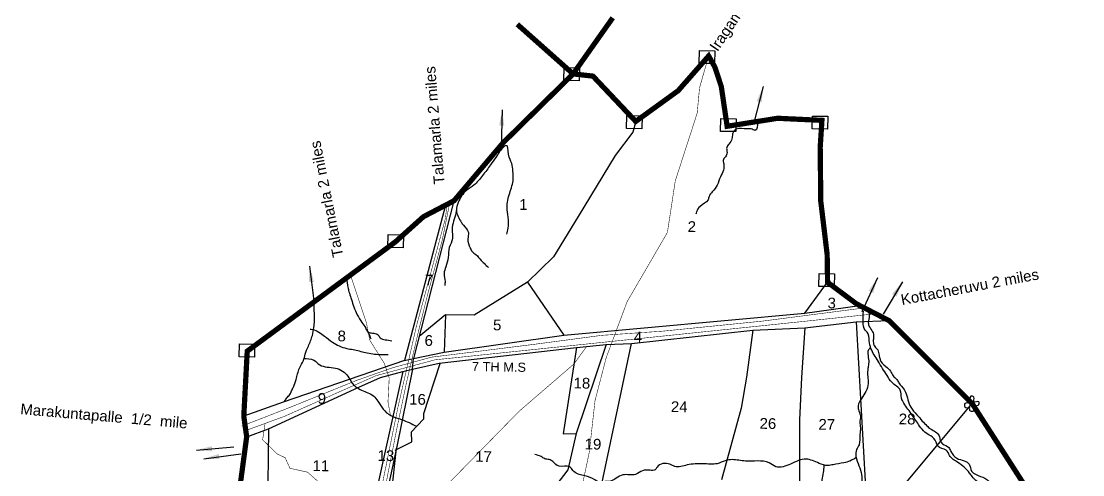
# Model space of a CAD drawing. Header units: feet. Extents: x 793020 to 798207, y 1563925 to 1571484.
# Drawn here: x 794181 to 796208, y 1569325 to 1570191 of the extents above; entities that cross this region are included whole.
import ezdxf
from ezdxf.enums import TextEntityAlignment as Align

# ---------------------------------------------------------------- set-up
doc = ezdxf.new("R2010")
doc.units = ezdxf.units.FT
doc.header["$LTSCALE"] = 15
doc.header["$MEASUREMENT"] = 0
doc.linetypes.add('HIDDEN2', pattern=[0.1875, 0.125, -0.0625])
for name, color, linetype in [('PLOT', 7, 'Continuous'), ('PLOT NO', 7, 'Continuous'), ('ROADS', 6, 'Continuous'), ('TANKS-STREAM', 4, 'Continuous'), ('TEXT', 1, 'Continuous'), ('VILLAGE STONES', 240, 'Continuous')]:
    doc.layers.add(name, color=color, linetype=linetype)
doc.layers.add('VILLAGE BOUNDRY', color=5, linetype='HIDDEN2', lineweight=100)
doc.styles.get("Standard").update_dxf_attribs({"font": 'arial.ttf'})
doc.linetypes.add('DOTS', pattern='A,1e-06,-3,["●",Standard,S=3,R=0,X=-1.25,Y=-1.25],-3', length=6.000001)
doc.dimstyles.get("Standard").update_dxf_attribs({"dimtxt": 0.18, "dimasz": 30, "dimexe": 0.18, "dimexo": 0.0625, "dimgap": 0.09, "dimtad": 0, "dimtih": 1, "dimtoh": 1, "dimdec": 4, "dimzin": 0, "dimdsep": 46, "dimtxsty": 'Standard', "dimcen": 0.09, "dimadec": 0, "dimazin": 0, "dimtfac": 1, "dimtdec": 4, "dimtofl": 0, "dimtmove": 0, "dimatfit": 3, "dimfxl": 1, "dimtolj": 1, "dimtzin": 0, "dimarcsym": 0})

msp = doc.modelspace()

# ---------------------------------------------------------------- linework, layer by layer
at = {"layer": 'PLOT', "lineweight": -2}
for points in [[(795354.7, 1569999.6), (795348.9, 1569978.9), (795315.7, 1569934.7), (795245, 1569817.7), (795197.4, 1569741), (795148.3, 1569692.3), (795217.1, 1569591.6)], [(795007.6, 1569848), (794930.4, 1569546.8), (794988.6, 1569558.9), (795217.1, 1569591.6), (795677.4, 1569633.1), (795782.5, 1569647.9)], [(794991.2, 1569839.5), (794913.2, 1569543), (794930.4, 1569546.8)], [(795148.3, 1569692.3), (795046.1, 1569629.3), (794991.4, 1569630), (794941.1, 1569588.6)], [(795677.4, 1569633.1), (795721, 1569692.3)], [(794991.4, 1569630), (794988.6, 1569558.9)], [(795298.2, 1569573.5), (795346.6, 1569575.5), (795578.1, 1569600.7), (795677.8, 1569605.2), (795775.3, 1569617.1), (795838.3, 1569619.1)], [(795578.1, 1569600.7), (795566.3, 1569511.1), (795555.8, 1569452.1), (795518.6, 1569314.9)], [(795677.8, 1569605.2), (795671, 1569510.6), (795667.3, 1569429.5), (795667.6, 1569265.9)], [(795775.3, 1569617.1), (795798.1, 1569221.8), (795997, 1569460.8)], [(794928.4, 1569526.7), (794979.5, 1569537.6), (795241.4, 1569567.8), (795298.2, 1569573.5), (795240.7, 1569403.3), (795225, 1569334.2), (795172.8, 1569265.7), (795146.6, 1569269.6), (795147.3, 1569277.7), (795121.3, 1569280.2), (795078.8, 1569202.1), (795050, 1569178.2), (795039.4, 1569176.3), (795000.7, 1569175.9), (794971.2, 1569178.2), (794888.6, 1569192.4)], [(795241.4, 1569567.8), (795216.4, 1569403.1), (795240.7, 1569403.3)], [(795290.1, 1569307.3), (795346.6, 1569575.5)], [(794913.2, 1569543), (794681.5, 1569463.1), (794606.3, 1569436.5)], [(794909.9, 1569522), (794928.4, 1569526.7), (794930.4, 1569546.8)], [(794611.8, 1569397.2), (794653.7, 1569412.5), (794825.7, 1569491.9), (794867.5, 1569510.4), (794909.9, 1569522), (794856.4, 1569280.5), (794842.9, 1569195), (794659.7, 1569206.4), (794582.9, 1569181.9)], [(794928.4, 1569526.7), (794898, 1569375.4), (794870.1, 1569246.1), (794861.4, 1569194.1), (794842.9, 1569195)], [(794653.7, 1569412.5), (794651.8, 1569254.8), (794659.7, 1569206.4)], [(794861.4, 1569194.1), (794888.6, 1569192.4), (794888.2, 1569287.4), (794898, 1569375.4)]]:
    msp.add_lwpolyline(points, dxfattribs=at)
at = {"layer": 'PLOT', "lineweight": -2, "elevation": -2.1}
msp.add_lwpolyline([(794980.4, 1569536.7), (794949.4, 1569440.9), (794949.6, 1569430.8), (794926.1, 1569406.1), (794926.6, 1569387.8)], dxfattribs=at)
at = {"layer": 'ROADS', "linetype": 'DOTS', "lineweight": -2, "ltscale": 0.15, "const_width": 1}
msp.add_lwpolyline([(795244, 1569263.8), (795266, 1569367.8), (795276.9, 1569466), (795298.3, 1569548.4), (795338.4, 1569655.6), (795415.2, 1569787.6), (795430.2, 1569886.1), (795472, 1570015.3), (795476.5, 1570063.8), (795493.9, 1570124.6)], dxfattribs=at)
at = {"layer": 'ROADS', "linetype": 'HIDDEN2', "lineweight": -2, "ltscale": 10, "const_width": 1}
for points in [[(794999.4, 1569843.7), (794985.2, 1569772.6), (794957.4, 1569669.4), (794939.8, 1569598.5), (794917.3, 1569502.3), (794899.5, 1569417.6), (794875.6, 1569296.9), (794849.4, 1569151.3), (794840.3, 1569063.1), (794822.9, 1568954.1), (794819.1, 1568915.2), (794836, 1568736.5), (794835.7, 1568732.2)], [(794963.8, 1568086.5), (794957.5, 1568157.1), (794947.3, 1568218.8), (794947.9, 1568359.6), (794950.9, 1568423.3), (794881.7, 1568609.8), (794833.3, 1568738.6), (794812, 1568921.8), (794828.8, 1569026.7), (794847, 1569172.6), (794857.4, 1569240.7), (794900.4, 1569452.6), (794935.6, 1569607.3), (794991.3, 1569814.4), (794994.4, 1569841.1)], [(794809.9, 1569706.2), (794820.9, 1569673.4), (794832.5, 1569638.5), (794840.5, 1569614.3), (794846.9, 1569581.6), (794874.7, 1569537.4), (794884, 1569509.7), (794881.6, 1569463.7), (794886.4, 1569438.1), (794896.5, 1569433.7)], [(795812.8, 1569632.3), (795680.9, 1569618.2), (795341.3, 1569582.8), (795134.8, 1569561.3), (794971.2, 1569544.2), (794858.9, 1569514), (794789, 1569483.2), (794685.4, 1569436.9), (794608.4, 1569408.5)], [(794646.9, 1569422.7), (794642.3, 1569391.6), (794670, 1569364.5), (794685.3, 1569357.3), (794694.4, 1569337.1), (794727.9, 1569329.7), (794757.4, 1569303.8), (794768.8, 1569286.8), (794796.5, 1569288.2), (794822.9, 1569269.2), (794837.9, 1569250.4), (794879.4, 1569215.6)]]:
    msp.add_lwpolyline(points, dxfattribs=at)
at = {"layer": 'ROADS', "linetype": 'HIDDEN2', "lineweight": -2, "ltscale": 10, "const_width": 1, "elevation": -2.1}
for points in [[(794602, 1569417.5), (794693, 1569452.8), (794821.3, 1569504.8), (794890.4, 1569529.1), (794964.6, 1569549.3), (795037.8, 1569558.4), (795162.8, 1569574.1), (795289.9, 1569591), (795406.2, 1569599), (795596, 1569618.1), (795791.2, 1569643.4)], [(795236.6, 1569536.2), (795260.9, 1569569.8)]]:
    msp.add_lwpolyline(points, dxfattribs=at)
at = {"layer": 'ROADS', "linetype": 'DOTS', "lineweight": -2, "ltscale": 0.15, "const_width": 1, "elevation": -2.1}
msp.add_lwpolyline([(794854.5, 1569067.1), (794879.4, 1569215.6), (794983.4, 1569294), (795132, 1569446), (795236.6, 1569536.2)], dxfattribs=at)
at = {"layer": 'TANKS-STREAM', "lineweight": -2, "elevation": -2.1}
msp.add_lwpolyline([(794926.6, 1569387), (794894.8, 1569371)], dxfattribs=at)
at = {"layer": 'TANKS-STREAM', "lineweight": -2}
for points in [[(795586.9, 1569999.4), (795582.9, 1569982.5, -2.1), (795574.9, 1569985.3, -2.1), (795567.3, 1569985.2, -2.1), (795546.6, 1569985, -2.1), (795539.6, 1569975.7, -2.1), (795538.3, 1569966.4, -2.1), (795532.5, 1569956.1, -2.1), (795528.5, 1569950, -2.1), (795528.9, 1569942.2, -2.1), (795527.3, 1569933.8, -2.1), (795522.1, 1569926.8, -2.1), (795522.7, 1569918.6, -2.1), (795522.2, 1569906.2, -2.1), (795516.4, 1569893.9, -2.1), (795510.3, 1569877.9, -2.1), (795500.9, 1569865.2, -2.1), (795494.6, 1569856.3, -2.1), (795492.8, 1569850.1, -2.1), (795477.5, 1569837.4, -2.1), (795470.7, 1569826.8, -2.1), (795469.7, 1569822.5, -2.1)], [(795108.6, 1569784.2, -2.1), (795111.3, 1569795.5, -2.1), (795111.1, 1569817, -2.1), (795109.1, 1569835, -2.1), (795110.3, 1569848.9, -2.1), (795114, 1569862.4, -2.1), (795118.3, 1569876.5, -2.1), (795120.7, 1569889.4, -2.1), (795120.3, 1569904.2, -2.1), (795118, 1569919.4, -2.1), (795111.7, 1569936.8, -2.1), (795106.6, 1569953.9, -2.1), (795104, 1569952.1, -2.1), (795087.6, 1569930.9, -2.1), (795077.6, 1569916.8, -2.1), (795070.1, 1569906.5, -2.1), (795054, 1569886.4, -2.1), (795045.6, 1569877.7, -2.1), (795031.6, 1569867.8, -2.1), (795015.7, 1569844.7, -2.1), (795012.4, 1569830, -2.1), (795021.5, 1569807.1, -2.1), (795025.5, 1569801.4, -2.1), (795035.1, 1569787.4, -2.1), (795034.2, 1569775.4, -2.1), (795038.4, 1569758, -2.1), (795042.4, 1569751, -2.1), (795049.6, 1569745.2, -2.1), (795059.5, 1569734, -2.1), (795065.1, 1569728.6, -2.1), (795073.5, 1569720.5, -2.1)], [(795012.6, 1569832.1, -2.1), (795009.3, 1569817, -2.1), (795004.9, 1569801.3, -2.1), (795004.6, 1569784.2, -2.1), (795004.8, 1569775.7, -2.1), (794998.5, 1569758.8, -2.1), (794996.7, 1569740, -2.1), (794992, 1569722.1, -2.1), (794988.9, 1569708.6, -2.1), (794990.6, 1569693.7, -2.1), (794990.1, 1569686.2, -2.1)], [(794802.7, 1569699.6, -2.1), (794805.2, 1569683, -2.1), (794807, 1569674.2, -2.1), (794810.9, 1569662.6, -2.1), (794815.3, 1569648.8, -2.1), (794821.1, 1569634.6, -2.1), (794829.9, 1569618.5, -2.1), (794837.2, 1569607.8, -2.1), (794844.2, 1569595.2, -2.1), (794849, 1569584.5, -2.1)], [(794684.2, 1569464.4, -2.1), (794688.2, 1569471.5, -2.1), (794694.2, 1569478, -2.1), (794697.6, 1569485.1, -2.1), (794701, 1569492.2, -2.1), (794706.4, 1569506.5, -2.1), (794712.7, 1569528.6, -2.1), (794720.1, 1569542.8, -2.1), (794723.5, 1569555.2, -2.1), (794729.6, 1569570.1, -2.1), (794737.2, 1569590.9, -2.1), (794740, 1569605.9, -2.1), (794741.5, 1569618.9, -2.1), (794741.1, 1569632.6, -2.1), (794740.8, 1569657, -2.1)], [(796120.4, 1569224.6, -2.1), (796100.1, 1569228.3, -2.1), (796096.6, 1569247, -2.1), (796085.7, 1569255.2, -2.1), (796071.8, 1569261.8, -2.1), (796060.9, 1569269.6, -2.1), (796055.1, 1569280.3, -2.1), (796043.4, 1569290.7, -2.1), (796019.4, 1569302.9, -2.1), (796007.2, 1569311.2, -2.1), (795996.8, 1569321.5, -2.1), (795992.2, 1569327.9, -2.1), (795969.4, 1569348.4, -2.1), (795953.9, 1569361.4, -2.1), (795947.7, 1569371.7, -2.1), (795931.7, 1569379.1, -2.1), (795928.5, 1569387.2, -2.1), (795918, 1569398.8, -2.1), (795906.7, 1569406.2, -2.1), (795896.7, 1569417.8, -2.1), (795882.6, 1569438.8, -2.1), (795866.8, 1569461.5, -2.1), (795862.3, 1569471.4, -2.1), (795859.9, 1569486.1, -2.1), (795844, 1569500.7, -2.1), (795834.5, 1569514.5, -2.1), (795825.8, 1569527.7, -2.1), (795817.5, 1569541.9, -2.1), (795803.9, 1569565.8, -2.1), (795800.7, 1569580.7, -2.1), (795796.3, 1569597.3, -2.1), (795793, 1569600.9, -2.1), (795789, 1569616.7, -2.1), (795789.3, 1569637.4, -2.1)], [(795799.9, 1569633.6, -2.1), (795800.6, 1569628.5, -2.1), (795798.8, 1569615.3, -2.1), (795800.6, 1569607.6, -2.1), (795807, 1569597.9, -2.1), (795808.7, 1569588.1, -2.1), (795808.3, 1569579.4, -2.1), (795811.1, 1569569.5, -2.1), (795816.8, 1569563.3, -2.1), (795819.3, 1569552.9, -2.1), (795820.8, 1569547.1, -2.1), (795822.9, 1569541.2, -2.1), (795835.2, 1569529.2, -2.1), (795842.5, 1569520.1, -2.1), (795847.7, 1569511.8, -2.1), (795853.4, 1569506.4, -2.1), (795857.1, 1569500, -2.1), (795867.2, 1569487.6, -2.1), (795869.8, 1569482.6, -2.1), (795879.7, 1569453.6, -2.1), (795891.7, 1569439.3, -2.1), (795901.9, 1569427.2, -2.1), (795910.5, 1569418.3, -2.1), (795917.6, 1569412.4, -2.1), (795934.1, 1569398.9, -2.1), (795936.1, 1569390.4, -2.1), (795940.7, 1569383.9, -2.1), (795952.3, 1569376.8, -2.1), (795956.5, 1569369.2, -2.1), (795967.5, 1569356.3, -2.1), (795982, 1569351.3, -2.1), (795991.2, 1569344.8, -2.1), (795996, 1569331.7, -2.1), (796004.4, 1569325, -2.1), (796021.5, 1569318.1, -2.1), (796032.8, 1569306.1, -2.1), (796035.7, 1569302, -2.1), (796043.9, 1569298.2, -2.1), (796060.6, 1569283.1, -2.1), (796065.6, 1569277.2, -2.1), (796070.6, 1569272.9, -2.1), (796076.6, 1569267.2, -2.1), (796082.8, 1569261.3, -2.1), (796089.4, 1569258.2, -2.1), (796096, 1569253.6, -2.1), (796101, 1569249.6, -2.1), (796105.4, 1569245.3, -2.1), (796108, 1569241.5, -2.1), (796114.2, 1569230.8, -2.1), (796135, 1569214.4, -2.1), (796146.8, 1569205, -2.1), (796153.6, 1569196.1, -2.1), (796163.8, 1569189.6, -2.1), (796169.6, 1569184.7, -2.1), (796182.5, 1569179.1, -2.1)], [(794732.8, 1569603, -2.1), (794737.3, 1569602.2, -2.1), (794760.7, 1569589.5, -2.1), (794775.5, 1569578.1, -2.1), (794802.8, 1569566, -2.1), (794815.2, 1569563.8, -2.1), (794838.6, 1569558.2, -2.1), (794866.7, 1569554.5, -2.1), (794881.7, 1569554.3, -2.1)], [(794839.5, 1569602.6, -2.1), (794845.7, 1569596.7, -2.1), (794854.4, 1569595, -2.1), (794862.6, 1569592.1, -2.1), (794866.6, 1569586.3, -2.1), (794876.2, 1569582.7, -2.1), (794889.2, 1569580.3, -2.1)], [(795803.9, 1569567.3, -2.1), (795799.2, 1569563.5, -2.1), (795797.8, 1569555.9, -2.1), (795799.7, 1569542.2, -2.1), (795798.6, 1569531.3, -2.1), (795797.7, 1569524.5, -2.1), (795797.7, 1569512.6, -2.1), (795798.6, 1569498.8, -2.1), (795794.2, 1569483.9, -2.1), (795786.2, 1569470.9, -2.1), (795779.3, 1569456.3, -2.1), (795780.8, 1569446.8, -2.1), (795783.9, 1569434.6, -2.1), (795782.6, 1569425.8, -2.1), (795783.7, 1569414.3, -2.1), (795782.6, 1569401.6, -2.1), (795781, 1569382.1, -2.1), (795776.2, 1569372.8, -2.1), (795775.2, 1569359.9, -2.1), (795780.8, 1569342, -2.1), (795785.7, 1569325, -2.1), (795786.2, 1569306.8, -2.1), (795785.7, 1569297.9, -2.1), (795785.9, 1569284.3, -2.1), (795784.7, 1569263.1, -2.1), (795783.8, 1569258.9, -2.1), (795780.5, 1569238.4, -2.1), (795780.3, 1569225.2, -2.1), (795780.8, 1569207, -2.1), (795778.2, 1569177.4, -2.1), (795770.4, 1569167.3, -2.1), (795766.8, 1569153.4, -2.1), (795765, 1569144.5, -2.1), (795759.3, 1569133.6, -2.1), (795747.9, 1569114.4, -2.1), (795740.8, 1569090.7, -2.1), (795722.1, 1569065.2, -2.1), (795708.7, 1569047.2, -2.1), (795701.2, 1569032.9, -2.1), (795692.1, 1569020.7, -2.1), (795674.8, 1568998.5, -2.1), (795667.5, 1568989.7, -2.1), (795664.3, 1568976.6, -2.1), (795648.8, 1568964.8, -2.1), (795637.8, 1568940, -2.1), (795632.9, 1568927.7, -2.1), (795631.9, 1568915.5, -2.1), (795632.5, 1568904.4, -2.1), (795631.2, 1568873.9, -2.1), (795634.9, 1568864.1, -2.1), (795638.2, 1568859, -2.1), (795637.6, 1568848.7, -2.1), (795655.3, 1568842.4, -2.1), (795665.4, 1568837.2, -2.1), (795679.7, 1568831.5, -2.1), (795687.7, 1568824.1, -2.1), (795701.1, 1568816.3, -2.1), (795705.2, 1568807.7, -2.1), (795716.8, 1568753.7, -2.1), (795721.9, 1568734.6, -2.1), (795729.5, 1568696.6, -2.1), (795732.5, 1568672.8, -2.1), (795733.5, 1568653.1, -2.1), (795731.1, 1568626.1, -2.1), (795728, 1568600.4, -2.1), (795724.7, 1568568.6, -2.1), (795719.7, 1568549.3, -2.1), (795713.9, 1568528.4, -2.1), (795709.7, 1568516.3, -2.1), (795701.2, 1568498.1, -2.1), (795694.6, 1568467.7, -2.1), (795696.4, 1568448.7, -2.1), (795701.5, 1568430.3, -2.1), (795704.6, 1568414, -2.1), (795706.5, 1568399.7, -2.1), (795707, 1568388.2, -2.1), (795706.8, 1568375.3, -2.1)], [(794720.1, 1569547, -2.1), (794740.3, 1569543.4, -2.1), (794751.3, 1569534.8, -2.1), (794781.3, 1569528.4, -2.1), (794805.2, 1569513, -2.1), (794812.2, 1569501.2, -2.1), (794831, 1569486.5, -2.1), (794854.4, 1569474.8, -2.1), (794862.1, 1569465.5, -2.1), (794872.3, 1569450.3, -2.1), (794887.1, 1569437.7, -2.1), (794907.3, 1569430.2, -2.1), (794936.5, 1569417.3, -2.1)], [(795775, 1569357.1, -2.1), (795763.8, 1569351, -2.1), (795752, 1569347.7, -2.1), (795731.8, 1569343.9, -2.1), (795721.3, 1569342.4, -2.1), (795704.8, 1569346.5, -2.1), (795679.9, 1569354.6, -2.1), (795650.3, 1569345.1, -2.1), (795622.3, 1569340.1, -2.1), (795609.3, 1569347.2, -2.1), (795564.3, 1569350.7, -2.1), (795538.9, 1569353.6, -2.1), (795525.5, 1569351.4, -2.1), (795510.4, 1569345.9, -2.1), (795497.1, 1569345, -2.1), (795482.4, 1569345.6, -2.1), (795453.1, 1569343.4, -2.1), (795429.2, 1569340.7, -2.1), (795420, 1569344.9, -2.1), (795395.4, 1569339.5, -2.1), (795391.7, 1569334.1, -2.1), (795382.5, 1569333.2, -2.1), (795367.5, 1569332.4, -2.1), (795354.4, 1569325.5, -2.1), (795330.2, 1569324.5, -2.1), (795317.1, 1569318.2, -2.1), (795306.8, 1569312.6, -2.1), (795295.5, 1569311.7, -2.1), (795285.9, 1569310.9, -2.1), (795276.5, 1569315.1, -2.1), (795257.8, 1569322.5, -2.1), (795236.8, 1569330.7, -2.1), (795234.8, 1569333.1, -2.1), (795228.4, 1569340, -2.1), (795208.6, 1569341, -2.1), (795204.6, 1569342.5, -2.1), (795196.2, 1569349.8, -2.1), (795189.4, 1569353.6, -2.1), (795180.9, 1569355.4, -2.1), (795174.1, 1569359.3, -2.1), (795161.9, 1569363.2, -2.1)], [(795713.8, 1569342.2, -2.1), (795713.8, 1569341.9, -2.1), (795712.5, 1569328.9, -2.1), (795710.1, 1569314.8, -2.1), (795708.9, 1569305.5, -2.1), (795708.7, 1569293.2, -2.1), (795708.8, 1569279.8, -2.1), (795709.2, 1569258.2, -2.1), (795709, 1569244.5, -2.1), (795708.9, 1569235.8, -2.1), (795705.1, 1569207.5, -2.1), (795700.4, 1569184.1, -2.1), (795696.5, 1569162.1, -2.1), (795694.8, 1569145.9, -2.1), (795697.5, 1569135.7, -2.1), (795698.1, 1569124.5, -2.1), (795695.3, 1569111.6, -2.1), (795695.8, 1569095, -2.1), (795691.4, 1569067.3, -2.1), (795689.6, 1569047.5, -2.1), (795685.3, 1569027.3, -2.1), (795684.1, 1569018.7, -2.1), (795683.9, 1569010, -2.1)]]:
    msp.add_spline(points, degree=3, dxfattribs=at)
at = {"layer": 'VILLAGE BOUNDRY', "lineweight": -2, "ltscale": 10, "const_width": 10}
for points in [[(795235.1, 1570090.3), (795128.5, 1570185.1)], [(795235.1, 1570090.3), (795310.8, 1570197.5)], [(796203.3, 1569139.3), (795997, 1569460.8), (795838.3, 1569619.1), (795776.4, 1569651), (795721, 1569692.3), (795720.2, 1569745.2), (795708, 1569847.1), (795706.9, 1569950.3), (795710.2, 1570001.6), (795625.7, 1570005.6), (795529.2, 1569990.3), (795518.1, 1570066.1), (795505.7, 1570103.5), (795493.9, 1570124.6), (795435.7, 1570058.3), (795354.7, 1569999.6), (795273, 1570086.1), (795235.1, 1570090.3), (795101.4, 1569958.8), (795007.6, 1569848), (794991.2, 1569839.5), (794949.3, 1569817.6), (794895.7, 1569769.5), (794612.9, 1569560.8), (794606.3, 1569436.5), (794611.8, 1569397.2), (794582.9, 1569181.9)]]:
    msp.add_lwpolyline(points, dxfattribs=at)
at = {"layer": 'VILLAGE STONES', "lineweight": -2, "elevation": -2.1}
for points in [[(795505.3, 1570110), (795476.1, 1570110.4), (795476.5, 1570135.1), (795505.7, 1570134.6)], [(795246.6, 1570077.1), (795217.4, 1570077.6), (795217.8, 1570102.3), (795247, 1570101.8)], [(795366.5, 1569985.5), (795337.3, 1569986), (795337.7, 1570010.7), (795366.8, 1570010.2)], [(795546, 1569980.1), (795516.8, 1569980.5), (795517.2, 1570005.2), (795546.4, 1570004.7)], [(795720.9, 1569984.7), (795691.7, 1569985.2), (795692.1, 1570009.8), (795721.3, 1570009.4)], [(794910.7, 1569758.3), (794881.5, 1569758.8), (794881.9, 1569783.4), (794911.1, 1569783)], [(795733.8, 1569684.1), (795704.6, 1569684.5), (795705, 1569709.2), (795734.2, 1569708.7)], [(794626.6, 1569549.4), (794597.4, 1569549.9), (794597.8, 1569574.6), (794626.9, 1569574.1)]]:
    msp.add_lwpolyline(points, close=True, dxfattribs=at)
at = {"layer": 'VILLAGE STONES', "lineweight": -2}
msp.add_spline([(795991.7, 1569453.6, -2.1), (795983.3, 1569454.2, -2.1), (795983.3, 1569460.6, -2.1), (795991.5, 1569462.8, -2.1), (795994.7, 1569474.9, -2.1), (796000.3, 1569472.8, -2.1), (796000.6, 1569463.8, -2.1), (796009.9, 1569463.8, -2.1), (796008.6, 1569457.7, -2.1), (796000.4, 1569455.7, -2.1), (796000.4, 1569447.6, -2.1), (795993.2, 1569446.9, -2.1), (795991.7, 1569453.6, -2.1)], degree=3, dxfattribs=at)

# ---------------------------------------------------------------- texts
at = {"layer": 'PLOT NO', "lineweight": -2}
for s, rotation, p in [('Iragampalle 2 miles', 56.1896, (795511, 1570131.7, -2.1)), ('Talamarla 2 miles', 94.592, (794989.8, 1569880.2, -2.1)), ('Talamarla 2 miles', 101.3345, (794796.6, 1569742.4, -2.1)), ('Kottacheruvu 2 miles ', 10.6353, (795863, 1569648.8, -2.1)), ('Marakuntapalle  1/2  mile', 355.085, (794179, 1569440.4, -2.1))]:
    msp.add_text(s, height=20.509, rotation=rotation, dxfattribs=at).set_placement(p)
for s, height, p in [('1', 20.5, (795140.1, 1569840.9, -2.1)), ('2', 20.5, (795461.8, 1569798.7, -2.1)), ('7', 20.5, (794959.9, 1569696.6, -2.1)), ('3', 20.5, (795728.9, 1569652.7, -2.1)), ('5', 20.5, (795090.2, 1569610.8, -2.1)), ('8', 20.5, (794793.3, 1569589.8, -2.1)), ('6', 20.5, (794959.5, 1569581.1, -2.1)), ('4', 20.5, (795358.9, 1569587.8, -2.1)), ('18', 20.51, (795251.9, 1569499.7, -2.1)), ('9', 20.5, (794755.4, 1569470.5, -2.1)), ('16', 20.51, (794938.1, 1569468.8, -2.1)), ('24', 20.51, (795437.7, 1569454.6, -2.1)), ('28', 20.51, (795872.9, 1569431.2, -2.1)), ('26', 20.51, (795607.1, 1569422.6, -2.1)), ('27', 20.51, (795719.5, 1569420.9, -2.1)), ('19', 20.51, (795273.1, 1569383.2, -2.1)), ('13', 20.51, (794877.6, 1569361.3, -2.1)), ('17', 20.51, (795064.1, 1569359.6, -2.1)), ('11', 20.51, (794753.4, 1569341.9, -2.1))]:
    msp.add_text(s, height=height, rotation=359.0965, dxfattribs=at).set_placement(p, align=Align.MIDDLE_CENTER)
at = {"layer": 'TEXT', "color": 7, "lineweight": -2}
msp.add_text('7 TH M.S', height=17.5, rotation=359.0965, dxfattribs=at).set_placement((795041.8, 1569522.8, -1))

# ---------------------------------------------------------------- leaders
at = {"layer": 'PLOT NO', "color": 5, "lineweight": -2}
for points in [[(795598, 1570066.1, -2.1), (795579.9, 1569996.7, -2.1)], [(795099.6, 1570021.7, -2.1), (795097.7, 1569949.9, -2.1)], [(794731.9, 1569722.9, -2.1), (794740.4, 1569651.7, -2.1)], [(795816.4, 1569701.1, -2.1), (795786.3, 1569636, -2.1)], [(795863.9, 1569693.2, -2.1), (795827, 1569631.6, -2.1)], [(794515.7, 1569371.9, -2.1), (794587.2, 1569377.8, -2.1)], [(794529.7, 1569355.4, -2.1), (794600.8, 1569365, -2.1)]]:
    msp.add_leader(points, dimstyle='Standard', override={"dimgap": 0.09, "dimtad": 0}, dxfattribs=at)

doc.saveas('drawing.dxf')
